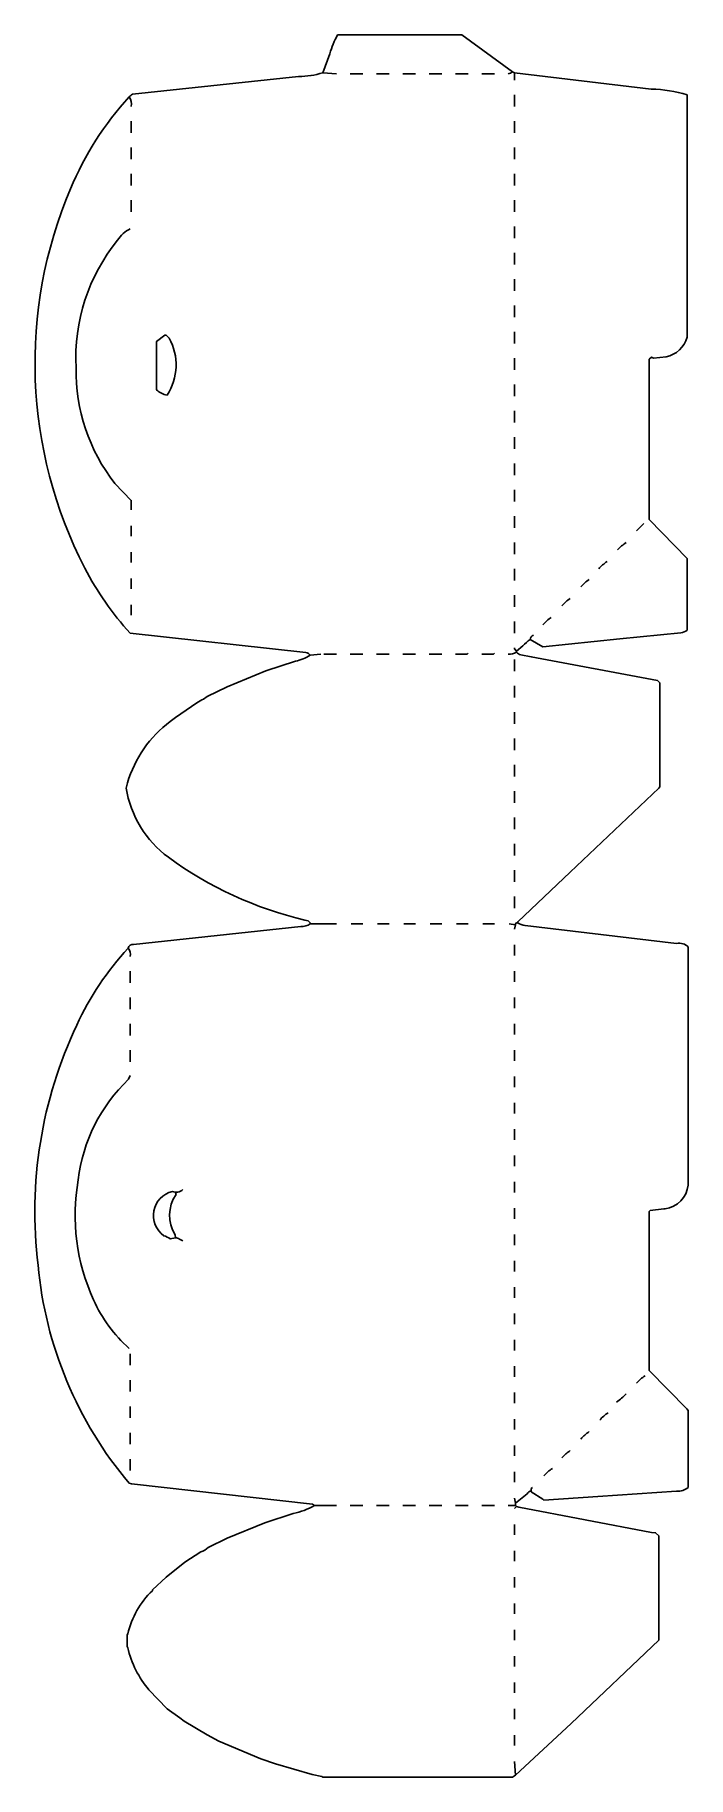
# Model space of a CAD drawing. Extents: x 32 to 653, y 85 to 1739.
import ezdxf

# ---------------------------------------------------------------- set-up
doc = ezdxf.new("R2010")
doc.units = 0
doc.layers.get('0').update_dxf_attribs({"linetype": 'CONTINUOUS'})

msp = doc.modelspace()

# ---------------------------------------------------------------- linework, layer by layer
at = {"color": 250, "linetype": 'CONTINUOUS'}
for points in [[(503, 1165), (515, 1158), (588.04878, 1165.560976), (645.955446, 1171.445545, 0.1901), (652, 1174), (652, 1242), (616, 1279), (616, 1431), (618, 1433), (620, 1432), (626.06, 1432.58), (631.94, 1433.42, 0.287881), (652, 1452), (652, 1682, 0.069717), (617.946154, 1687.569231), (488, 1703), (486, 1704), (438, 1739), (320, 1739, 0.068782), (312.7, 1721.1), (306, 1703)], [(319, 1702), (306, 1703, -0.074346), (282.955446, 1699.445545), (125.053846, 1682.569231, 0.104664), (122, 1680, 0.086872), (66.2, 1592.9, 0.223162), (79.769231, 1232.846154, 0.064961), (123, 1171), (289.946154, 1152.569231, -0.161797), (294, 1150), (304, 1151)], [(124, 1671, 0.225288), (122, 1680)], [(124, 1288), (124, 1297), (108.249541, 1313.234862, -0.171029), (71.529231, 1422.973846, -0.187655), (111, 1544, -0.139118), (123, 1555)], [(158, 1397, 0.278894), (160, 1451), (157, 1454), (156, 1454), (148, 1448), (148, 1402, 0.136308), (158, 1397)], [(586, 1250, -0.071068), (594, 1257)], [(568, 1232, -0.071068), (576, 1239)], [(551, 1215, -0.071068), (559, 1222)], [(533, 1197, -0.071068), (541, 1204)], [(515, 1179, -0.071068), (523, 1186)], [(490, 1154), (496, 1159, -0.071068), (503, 1165, -0.33389), (506, 1169)], [(294, 895), (294, 896), (292, 898), (288.9, 898.7, -0.100904), (159.211765, 958.247059, -0.194187), (119, 1024), (120.384615, 1028.923077, -0.163753), (161, 1087), (166, 1091), (186.1, 1104.8), (191.1, 1107.8, 0.089283), (196, 1111), (214.9, 1120.2), (251.9, 1135.3), (279.911765, 1144.352941, 0.07324), (294, 1150)], [(488, 890), (489, 894, -0.618034), (491, 896), (491.2, 896.9), (541, 944), (625.2, 1023.9), (626, 1025), (626, 1124), (624, 1126), (503.932432, 1148.594595), (494.076923, 1150.384615, -0.149353), (490, 1153), (490, 1154), (488, 1156), (488, 1157)], [(319, 343), (298, 343), (296.1, 344.2), (124.067568, 363.405405), (122, 364, -0.153892), (35.445545, 571.044554, -0.142217), (72.2, 798.9, -0.080406), (121, 872, -0.38224), (126.044554, 875.554455), (284.95122, 892.439024, 0.12386), (294, 895), (319, 895)], [(504, 357), (504, 356), (514.9, 348.8), (516, 348), (567.030973, 351.535398), (641.969027, 356.464602, 0.20265), (653, 360), (653, 433), (651.750094, 434.756848), (616, 471), (616, 622), (617, 623), (629.964706, 624.458824), (631.088235, 624.647059, 0.343363), (653, 647), (653, 873, 0.261467), (642.053846, 876.430769), (498.053846, 893.430769, -0.122286), (491, 896)], [(122, 492, -0.107843), (88.2, 538.1, -0.152907), (73.594595, 652.067568, -0.175242), (121.307692, 747.461538), (123, 751)], [(173, 594), (169.846154, 595.769231, 0.139352), (166, 597), (161, 596, 0.079147), (155, 599, -0.648393), (163, 641, 0.32434), (173, 643)], [(166, 597), (165.647059, 599.911765, -0.299912), (166.5, 638), (166, 640)], [(604, 459, -0.071068), (612, 466)], [(585, 441, 0.071068), (594, 449)], [(569, 424, -0.071068), (577, 431)], [(551, 406, -0.071068), (559, 413)], [(533, 388, -0.071068), (541, 395)], [(516, 371, -0.071068), (524, 378)], [(489, 345), (500, 354, -0.150174), (504, 357), (504, 359), (505, 360)], [(298, 343, -0.087517), (277.9, 335.3), (250.9, 326.3), (215.1, 311.8), (197, 303, -0.085719), (190.1, 298.8), (175, 289), (157, 275), (144.2, 262.9), (144, 262, 0.143987), (120.647059, 221.088235), (120, 220), (120, 209), (120.647059, 207.911765, 0.118775), (140.756098, 167.804878), (158, 150), (170.153846, 141.230769), (174.18, 138.24), (196.1, 125.2), (207.1, 119.2), (247.1, 102.3), (260.9, 97.7), (295.911765, 87.647059), (304.923077, 85.615385), (306, 85), (486, 85), (487.9, 86.2), (489, 87), (542, 136), (625, 215), (625, 314), (622, 317), (618.076923, 317.384615), (492.088235, 341.352941), (490, 342), (488, 340)]]:
    msp.add_lwpolyline(points, format="xyb", dxfattribs=at)
at = {"color": 27, "linetype": 'CONTINUOUS'}
msp.add_lwpolyline([(482, 1702, 0.120666), (486, 1704)], format="xyb", dxfattribs=at)
at = {"color": 250, "linetype": 'CONTINUOUS'}
for points in [[(332, 1702), (344, 1702)], [(357, 1702), (369, 1702)], [(382, 1702), (394, 1702)], [(407, 1702), (419, 1702)], [(432, 1702), (444, 1702)], [(457, 1702), (469, 1702)], [(488, 1696), (488, 1703)], [(488, 1671), (488, 1682)], [(124, 1646), (124, 1657)], [(488, 1646), (488, 1657)], [(124, 1621), (124, 1632)], [(488, 1621), (488, 1632)], [(124, 1596), (124, 1607)], [(488, 1596), (488, 1607)], [(124, 1571), (124, 1582)], [(488, 1571), (488, 1582)], [(488, 1546), (488, 1557)], [(488, 1521), (488, 1532)], [(488, 1496), (488, 1507)], [(488, 1471), (488, 1482)], [(488, 1446), (488, 1457)], [(488, 1421), (488, 1432)], [(488, 1396), (488, 1407)], [(488, 1371), (488, 1382)], [(488, 1346), (488, 1357)], [(488, 1321), (488, 1332)], [(488, 1296), (488, 1307)], [(488, 1271), (488, 1282)], [(604, 1268), (611, 1275)], [(124, 1263), (124, 1273)], [(124, 1238), (124, 1248)], [(488, 1246), (488, 1257)], [(488, 1221), (488, 1232)], [(124, 1213), (124, 1223)], [(124, 1188), (124, 1198)], [(488, 1196), (488, 1207)], [(488, 1171), (488, 1182)], [(488, 1135), (488, 1146)], [(488, 1110), (488, 1121)], [(488, 1085), (488, 1096)], [(488, 1060), (488, 1071)], [(488, 1035), (488, 1046)], [(488, 1010), (488, 1021)], [(488, 985), (488, 996)], [(488, 960), (488, 971)], [(488, 935), (488, 946)], [(488, 910), (488, 921)], [(333, 895), (344, 895)], [(358, 895), (369, 895)], [(383, 895), (394, 895)], [(408, 895), (419, 895)], [(433, 895), (444, 895)], [(458, 895), (469, 895)], [(489, 894), (483, 895)], [(488, 865), (488, 875)], [(488, 840), (488, 850)], [(488, 815), (488, 825)], [(488, 790), (488, 800)], [(488, 765), (488, 775)], [(488, 740), (488, 750)], [(488, 715), (488, 725)], [(488, 690), (488, 700)], [(488, 665), (488, 675)], [(488, 640), (488, 650)], [(488, 615), (488, 625)], [(488, 590), (488, 600)], [(488, 565), (488, 575)], [(488, 540), (488, 550)], [(488, 515), (488, 525)], [(488, 490), (488, 500)], [(488, 465), (488, 475)], [(488, 440), (488, 450)], [(488, 415), (488, 425)], [(488, 390), (488, 400)], [(488, 365), (488, 375)], [(490, 342), (489, 343), (489, 345), (488, 350)], [(332, 343), (344, 343)], [(357, 343), (369, 343)], [(382, 343), (394, 343)], [(407, 343), (419, 343)], [(432, 343), (444, 343)], [(457, 343), (469, 343)], [(482, 343), (489, 343)], [(488, 315), (488, 325)], [(488, 290), (488, 300)], [(488, 265), (488, 275)], [(488, 240), (488, 250)], [(488, 215), (488, 225)], [(488, 190), (488, 200)], [(488, 165), (488, 175)], [(488, 140), (488, 150)], [(488, 115), (488, 125)], [(489, 87), (488, 100)]]:
    msp.add_lwpolyline(points, dxfattribs=at)
at = {"color": 251, "linetype": 'CONTINUOUS'}
for points in [[(307, 1151), (319, 1151)], [(332, 1151), (344, 1151)], [(357, 1151), (369, 1151)], [(382, 1151), (394, 1151)], [(407, 1151), (419, 1151)], [(123, 839), (123, 850)], [(123, 814), (123, 825)], [(123, 789), (123, 800)], [(123, 764), (123, 775)], [(123, 476), (123, 487)], [(123, 451), (123, 462)], [(123, 426), (123, 437)], [(123, 401), (123, 412)], [(123, 376), (123, 387)]]:
    msp.add_lwpolyline(points, dxfattribs=at)
at = {"color": 252, "linetype": 'CONTINUOUS'}
for points in [[(432, 1151), (443, 1151), (444, 1152)], [(457, 1151), (468, 1151), (469, 1152)]]:
    msp.add_lwpolyline(points, dxfattribs=at)
at = {"color": 37, "linetype": 'CONTINUOUS'}
msp.add_lwpolyline([(482, 1151, 0.155754), (490, 1153)], format="xyb", dxfattribs=at)
at = {"color": 251, "linetype": 'CONTINUOUS'}
msp.add_lwpolyline([(123, 864, 0.217143), (121, 872)], format="xyb", dxfattribs=at)

doc.saveas('drawing.dxf')
